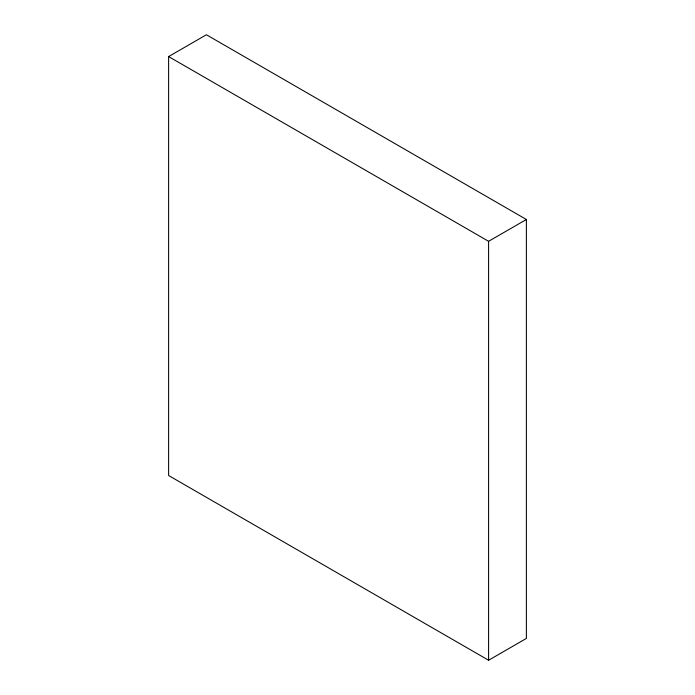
<?xml version="1.0" encoding="UTF-8"?>
<svg xmlns="http://www.w3.org/2000/svg" width="695" height="695" viewBox="0 0 695 695"><rect width="100%" height="100%" fill="white"/><g stroke="black" fill="none" stroke-linecap="round" stroke-linejoin="round"><path stroke-width="1.04" d="M168.616 56.573L206.406 34.75L526.384 219.49L526.384 638.427L488.594 660.25L168.616 475.51L168.616 56.573L488.594 241.313L526.384 219.49M488.594 241.313L488.594 660.25"/></g></svg>
